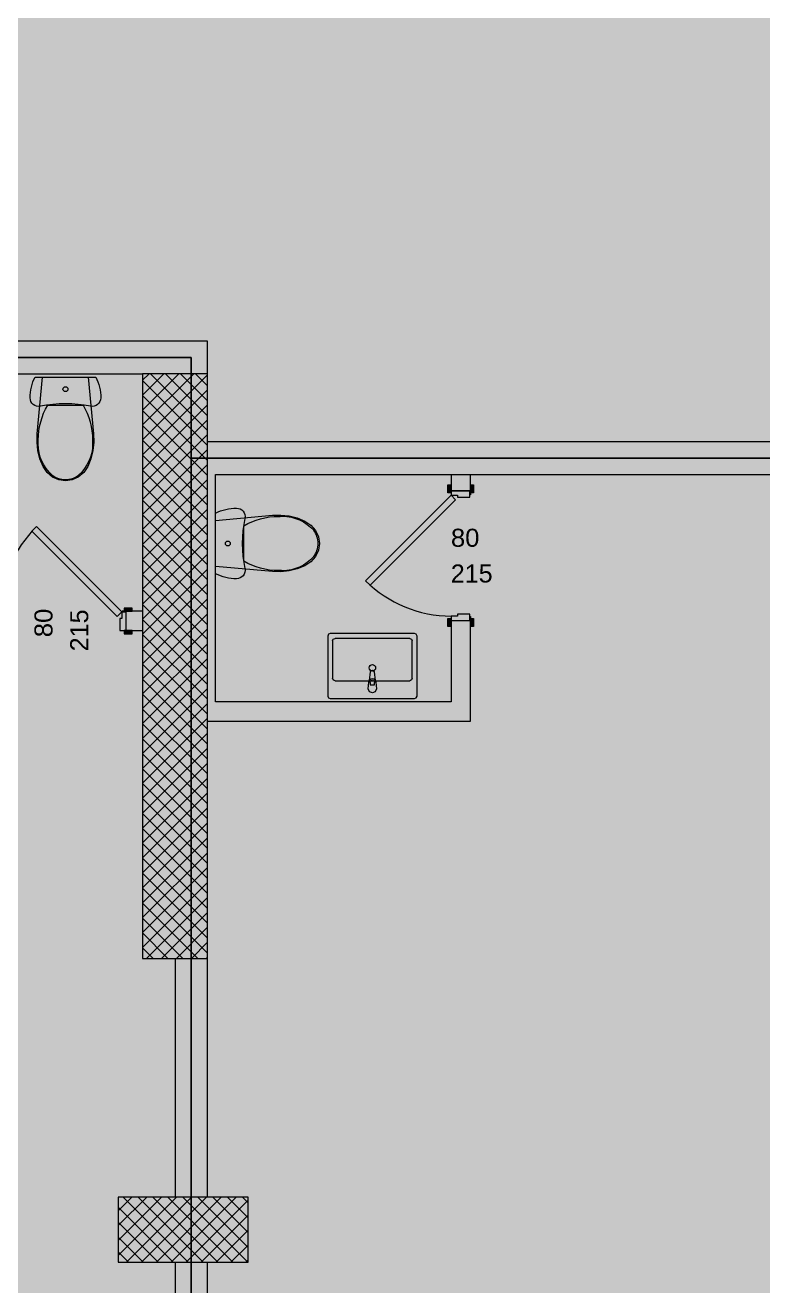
# Model space of a CAD drawing. Header units: metres. Extents: x 312 to 313.4, y 204 to 204.42.
# Drawn here: x 312.2162 to 312.264, y 204.1831 to 204.2648 of the extents above; entities that cross this region are included whole.
import ezdxf

# ---------------------------------------------------------------- set-up
doc = ezdxf.new("R2010")
doc.units = ezdxf.units.M
for name, color, linetype, true_color in [('PDF_2D Drafting - General', 7, 'Continuous', 0x999999), ('PDF_A - Muret', 7, 'Continuous', 0xaaaaaa), ('PDF_A - Ndertesa 1 - Sanitaria', 7, 'Continuous', 0x7f7f7f), ('PDF_A - Shtyllat', 7, 'Continuous', 0x999999)]:
    doc.layers.add(name, color=color, linetype=linetype, true_color=true_color)
doc.styles.add('PDF Arial', font='arial.ttf')

# ---------------------------------------------------------------- blocks, each defined once
blk = doc.blocks.new('perdhesa')
at = {"layer": 'PDF_2D Drafting - General', "true_color": 0xfafafa, "transparency": 33554559}
for points in [[(-0.2008442411383839, 0.2557481571577398), (-0.2008442411383839, 0.1799600398549615), (-0.2876853659484482, 0.1799600398549615), (-0.2876853659484482, 0.1864840602407014), (-0.3603174851060658, 0.1864840602407014), (-0.3603174851060658, 0.2557481571577398)], [(-0.2876853659484482, 0.06209184680076874), (-0.2876853659484482, 0.1799600398549615), (-0.2373722871317341, 0.1799600398549615), (-0.2008442411383839, 0.1799610303199017), (-0.2008442411383839, 0.1310479737132084), (-0.156318169123665, 0.1310479737132084), (-0.156318169123665, 0.1315739751983926), (-0.1513711411967051, 0.1315739751983926), (-0.1513711411967051, 0.07101184496971769), (-0.1524221537021049, 0.07101184496971769), (-0.1524221537021049, 0.05470984691604031), (-0.1855802072909682, 0.05470984691604031), (-0.1855802072909682, 0.06209184680076874)]]:
    blk.add_hatch(color=7, dxfattribs=at).paths.add_polyline_path(points)
at = {"layer": 'PDF_2D Drafting - General', "true_color": 0xffffff, "transparency": 33554559}
blk.add_hatch(color=7, dxfattribs=at).paths.add_polyline_path([(-0.3603174851060658, 0.06209184680076874), (-0.3603174851060658, 0.1864840602407014), (-0.3603174851060658, 0.1864840602407014), (-0.2876863564134169, 0.1864850507056701), (-0.2876853659484482, 0.06209184680076874)])
at = {"layer": 'PDF_A - Muret', "true_color": 0xcccccc, "transparency": 33554559}
blk.add_hatch(color=254, dxfattribs=at).paths.add_polyline_path([(-0.3561064587659644, 0.1875380441409789), (-0.2866333629780797, 0.1875370321441778), (-0.2866333629780797, 0.185435050197043), (-0.2908433773213801, 0.185435050197043), (-0.2908433773213801, 0.185432057270333), (-0.3561074707627654, 0.1854330477352732)])
at = {"layer": 'PDF_A - Muret', "true_color": 0xffffff, "transparency": 33554559}
for points in [[(-0.269633345515274, 0.1778550219173951), (-0.269633345515274, 0.1774340312489926), (-0.2704223369771057, 0.1774340312489926), (-0.2704223369771057, 0.1775600356164091), (-0.270843349177369, 0.1775600356164091), (-0.270843349177369, 0.1778550219173951)], [(-0.2918963707566604, 0.168786023368682), (-0.2923173829569237, 0.168786023368682), (-0.2923173829569237, 0.1695760268273432), (-0.2921913785895072, 0.1695760268273432), (-0.2921913785895072, 0.1699970174957457), (-0.2918963707566604, 0.1699970174957457)], [(-0.269633345515274, 0.1698550149661742), (-0.269633345515274, 0.1694340242977717), (-0.270843349177369, 0.1694340242977717), (-0.270843349177369, 0.1697280416656781), (-0.2704223369771057, 0.1697280416656781), (-0.2704223369771057, 0.1698550149661742)]]:
    blk.add_hatch(color=7, dxfattribs=at).paths.add_polyline_path(points)
at = {"layer": 'PDF_2D Drafting - General', "lineweight": 9}
for points in [[(-0.3603174851060658, 0.1864850507056701), (-0.2876863564134169, 0.1864850507056701)], [(-0.2876853659484482, 0.1864840602407014), (-0.3603174851060658, 0.1864840602407014)], [(-0.2876863564134169, 0.1864850507056701), (-0.2876853659484482, 0.06209184680076874)], [(-0.2876853659484482, 0.1799600398549615), (-0.2876853659484482, 0.1864840602407014)], [(-0.2876853659484482, 0.06209184680076874), (-0.2876853659484482, 0.1799600398549615)], [(-0.2876853659484482, 0.1799600398549615), (-0.2373722871317341, 0.1799600398549615)], [(-0.2008442411383839, 0.1799600398549615), (-0.2876853659484482, 0.1799600398549615)]]:
    blk.add_lwpolyline(points, dxfattribs=at)
at = {"layer": 'PDF_A - Muret', "lineweight": 18}
for points in [[(-0.2866333629780797, 0.1875370321441778), (-0.3561064587659644, 0.1875380441409789)], [(-0.2866333629780797, 0.1854310452735319), (-0.2866333629780797, 0.1875370321441778)], [(-0.3066333911220909, 0.185432057270333), (-0.2908433773213801, 0.185432057270333)], [(-0.2208432572855372, 0.1810130332902986), (-0.2866333629780797, 0.1810130332902986)], [(-0.2861073614928955, 0.1641700260542223), (-0.2861063494960945, 0.1789070464196243)], [(-0.2861063494960945, 0.1789070464196243), (-0.2208432572855372, 0.1789070464196243)], [(-0.270843349177369, 0.1789070464196243), (-0.2695803341084684, 0.1789070464196243)], [(-0.270843349177369, 0.1789070464196243), (-0.270843349177369, 0.1778550219173951)], [(-0.270843349177369, 0.1778550219173951), (-0.270843349177369, 0.1782440593251806)], [(-0.270843349177369, 0.1778550219173951), (-0.270843349177369, 0.1782440593251806)], [(-0.270843349177369, 0.1778550219173951), (-0.270843349177369, 0.1782440593251806)], [(-0.2695803341084684, 0.1778550219173951), (-0.2695803341084684, 0.1789070464196243)], [(-0.2695803341084684, 0.1778550219173951), (-0.2695803341084684, 0.1782440593251806)], [(-0.2695803341084684, 0.1778550219173951), (-0.2695803341084684, 0.1782440593251806)], [(-0.2695803341084684, 0.1778550219173951), (-0.2695803341084684, 0.1782440593251806)], [(-0.270843349177369, 0.1778550219173951), (-0.269633345515274, 0.1778550219173951)], [(-0.270843349177369, 0.1778550219173951), (-0.269633345515274, 0.1778550219173951)], [(-0.270843349177369, 0.1778550219173951), (-0.269633345515274, 0.1778550219173951)], [(-0.269633345515274, 0.1778550219173951), (-0.2695803341084684, 0.1778550219173951)], [(-0.269633345515274, 0.1778550219173951), (-0.2695803341084684, 0.1778550219173951)], [(-0.269633345515274, 0.1778550219173951), (-0.2695803341084684, 0.1778550219173951)], [(-0.2918963707566604, 0.1700500289025513), (-0.2915063644157954, 0.1700500289025513)], [(-0.2918963707566604, 0.1699970174957457), (-0.2918963707566604, 0.1700500289025513)], [(-0.2908433773213801, 0.1700500289025513), (-0.2918963707566604, 0.1700500289025513)], [(-0.2918963707566604, 0.1699970174957457), (-0.2918963707566604, 0.1700500289025513)], [(-0.2918963707566604, 0.1699970174957457), (-0.2918963707566604, 0.1700500289025513)], [(-0.2918963707566604, 0.1700500289025513), (-0.2915063644157954, 0.1700500289025513)], [(-0.2918963707566604, 0.1700500289025513), (-0.2915063644157954, 0.1700500289025513)], [(-0.2918963707566604, 0.168786023368682), (-0.2918963707566604, 0.1699970174957457)], [(-0.2918963707566604, 0.168786023368682), (-0.2918963707566604, 0.1699970174957457)], [(-0.2918963707566604, 0.168786023368682), (-0.2918963707566604, 0.1699970174957457)], [(-0.270843349177369, 0.1694340242977717), (-0.270843349177369, 0.1690440394887389)], [(-0.270843349177369, 0.1694340242977717), (-0.269633345515274, 0.1694340242977717)], [(-0.270843349177369, 0.1694340242977717), (-0.270843349177369, 0.1641700260542223)], [(-0.270843349177369, 0.1694340242977717), (-0.269633345515274, 0.1694340242977717)], [(-0.270843349177369, 0.1694340242977717), (-0.269633345515274, 0.1694340242977717)], [(-0.270843349177369, 0.1694340242977717), (-0.270843349177369, 0.1690440394887389)], [(-0.270843349177369, 0.1694340242977717), (-0.270843349177369, 0.1690440394887389)], [(-0.269633345515274, 0.1694340242977717), (-0.2695803341084684, 0.1694340242977717)], [(-0.269633345515274, 0.1694340242977717), (-0.2695803341084684, 0.1694340242977717)], [(-0.269633345515274, 0.1694340242977717), (-0.2695803341084684, 0.1694340242977717)], [(-0.2695803341084684, 0.1694340242977717), (-0.2695803341084684, 0.1690440394887389)], [(-0.2695803341084684, 0.1641700260542223), (-0.2695803341084684, 0.1694340242977717)], [(-0.2695803341084684, 0.1694340242977717), (-0.2695803341084684, 0.1690440394887389)], [(-0.2695803341084684, 0.1694340242977717), (-0.2695803341084684, 0.1690440394887389)], [(-0.2918963707566604, 0.168786023368682), (-0.2915063644157954, 0.168786023368682)], [(-0.2918963707566604, 0.168786023368682), (-0.2908433773213801, 0.168786023368682)], [(-0.2918963707566604, 0.168786023368682), (-0.2915063644157954, 0.168786023368682)], [(-0.2918963707566604, 0.168786023368682), (-0.2915063644157954, 0.168786023368682)], [(-0.270843349177369, 0.1641700260542223), (-0.2861073614928955, 0.1641700260542223)], [(-0.2695803341084684, 0.1629070109853217), (-0.2695803341084684, 0.1641700260542223)], [(-0.2866333629780797, 0.1629070109853217), (-0.2695803341084684, 0.1629070109853217)], [(-0.2887383593837853, 0.1475399903147547), (-0.2887383593837853, 0.132063953903895)], [(-0.2866333629780797, 0.132063953903895), (-0.2866333629780797, 0.1475399903147547)], [(-0.2887383593837853, 0.1278539610924838), (-0.2887383593837853, 0.07472288029549645)], [(-0.2866333629780797, 0.07469587935963773), (-0.2866333629780797, 0.1278539610924838)]]:
    blk.add_lwpolyline(points, dxfattribs=at)
at = {"layer": 'PDF_A - Muret', "lineweight": 13}
for points in [[(-0.2710433369703651, 0.1777180363081357), (-0.2710433369703651, 0.1782440593251806)], [(-0.2710433369703651, 0.1782440593251806), (-0.270843349177369, 0.1782440593251806)], [(-0.270843349177369, 0.1782440593251806), (-0.270843349177369, 0.1777180363081357)], [(-0.2695803341084684, 0.1777180363081357), (-0.2695803341084684, 0.1782440593251806)], [(-0.2695803341084684, 0.1782440593251806), (-0.2693803247836399, 0.1782440593251806)], [(-0.2693803247836399, 0.1782440593251806), (-0.2693803247836399, 0.1777180363081357)], [(-0.2763813401712696, 0.1720220230906477), (-0.270843349177369, 0.1775600356164091)], [(-0.270843349177369, 0.1777180363081357), (-0.2710433369703651, 0.1777180363081357)], [(-0.269633345515274, 0.1778550219173951), (-0.270843349177369, 0.1778550219173951)], [(-0.270843349177369, 0.1778550219173951), (-0.270843349177369, 0.1775600356164091)], [(-0.270843349177369, 0.1775600356164091), (-0.2704223369771057, 0.1775600356164091)], [(-0.270843349177369, 0.1775600356164091), (-0.2705453484178406, 0.1772620348568523)], [(-0.2704223369771057, 0.1775600356164091), (-0.2704223369771057, 0.1774340312489926)], [(-0.2704223369771057, 0.1774340312489926), (-0.269633345515274, 0.1774340312489926)], [(-0.269633345515274, 0.1778550219173951), (-0.2695803341084684, 0.1778550219173951)], [(-0.269633345515274, 0.1775910414757789), (-0.269633345515274, 0.1778550219173951)], [(-0.269633345515274, 0.1774340312489926), (-0.269633345515274, 0.1778550219173951)], [(-0.2695803341084684, 0.1775910414757789), (-0.269633345515274, 0.1775910414757789)], [(-0.2695803341084684, 0.1778550219173951), (-0.2695803341084684, 0.1775910414757789)], [(-0.2693803247836399, 0.1777180363081357), (-0.2695803341084684, 0.1777180363081357)], [(-0.2705453484178406, 0.1772620348568523), (-0.2760833394117412, 0.1717240438629233)], [(-0.2980263798780243, 0.1752370292619787), (-0.2977283791184959, 0.1755350300215071)], [(-0.292488345820459, 0.1696990382680497), (-0.2980263798780243, 0.1752370292619787)], [(-0.2977283791184959, 0.1755350300215071), (-0.2921913785895072, 0.1699970174957457)], [(-0.2760833394117412, 0.1717240438629233), (-0.2763813401712696, 0.1720220230906477)], [(-0.2921913785895072, 0.1699970174957457), (-0.292488345820459, 0.1696990382680497)], [(-0.2918963707566604, 0.1699970174957457), (-0.2921913785895072, 0.1699970174957457)], [(-0.2921913785895072, 0.1699970174957457), (-0.2921913785895072, 0.1695760268273432)], [(-0.2918963707566604, 0.1700500289025513), (-0.2921593822651971, 0.1700500289025513)], [(-0.2921593822651971, 0.1700500289025513), (-0.2921593822651971, 0.1699970174957457)], [(-0.2921593822651971, 0.1699970174957457), (-0.2918963707566604, 0.1699970174957457)], [(-0.2915063644157954, 0.1702500382273513), (-0.2920333563659483, 0.1702500382273513)], [(-0.2920333563659483, 0.1702500382273513), (-0.2920333563659483, 0.1700500289025513)], [(-0.2920333563659483, 0.1700500289025513), (-0.2915063644157954, 0.1700500289025513)], [(-0.2918963707566604, 0.1699970174957457), (-0.2918963707566604, 0.1700500289025513)], [(-0.2918963707566604, 0.168786023368682), (-0.2918963707566604, 0.1699970174957457)], [(-0.2915063644157954, 0.1700500289025513), (-0.2915063644157954, 0.1702500382273513)], [(-0.2921913785895072, 0.1695760268273432), (-0.2923173829569237, 0.1695760268273432)], [(-0.2923173829569237, 0.1695760268273432), (-0.2923173829569237, 0.168786023368682)], [(-0.2710433369703651, 0.1690440394887389), (-0.2710433369703651, 0.1695700409739516)], [(-0.2710433369703651, 0.1695700409739516), (-0.270843349177369, 0.1695700409739516)], [(-0.2704223369771057, 0.1697280416656781), (-0.270843349177369, 0.1697280416656781)], [(-0.270843349177369, 0.1697280416656781), (-0.270843349177369, 0.1694340242977717)], [(-0.270843349177369, 0.1695700409739516), (-0.270843349177369, 0.1690440394887389)], [(-0.270843349177369, 0.1694340242977717), (-0.269633345515274, 0.1694340242977717)], [(-0.269633345515274, 0.1698550149661742), (-0.2704223369771057, 0.1698550149661742)], [(-0.2704223369771057, 0.1698550149661742), (-0.2704223369771057, 0.1697280416656781)], [(-0.269633345515274, 0.1694340242977717), (-0.269633345515274, 0.1698550149661742)], [(-0.269633345515274, 0.1696970358063083), (-0.2695803341084684, 0.1696970358063083)], [(-0.269633345515274, 0.1694340242977717), (-0.269633345515274, 0.1696970358063083)], [(-0.2695803341084684, 0.1694340242977717), (-0.269633345515274, 0.1694340242977717)], [(-0.2695803341084684, 0.1696970358063083), (-0.2695803341084684, 0.1694340242977717)], [(-0.2695803341084684, 0.1690440394887389), (-0.2695803341084684, 0.1695700409739516)], [(-0.2695803341084684, 0.1695700409739516), (-0.2693803247836399, 0.1695700409739516)], [(-0.2693803247836399, 0.1695700409739516), (-0.2693803247836399, 0.1690440394887389)], [(-0.2923173829569237, 0.168786023368682), (-0.2918963707566604, 0.168786023368682)], [(-0.2915063644157954, 0.168786023368682), (-0.2920333563659483, 0.168786023368682)], [(-0.2920333563659483, 0.168786023368682), (-0.2920333563659483, 0.168586014043882)], [(-0.2920333563659483, 0.168586014043882), (-0.2915063644157954, 0.168586014043882)], [(-0.2915063644157954, 0.168586014043882), (-0.2915063644157954, 0.168786023368682)], [(-0.270843349177369, 0.1690440394887389), (-0.2710433369703651, 0.1690440394887389)], [(-0.2693803247836399, 0.1690440394887389), (-0.2695803341084684, 0.1690440394887389)]]:
    blk.add_lwpolyline(points, dxfattribs=at)
for centre, radius, start, end in [((-0.2921908044712609, 0.1699970670321989), 0.007831590049926323, 134.9979910353619, 180.0003624084723), ((-0.2708434495770007, 0.1775595135798937), 0.007831481836895124, 224.9979301541569, 270.0007345329776)]:
    blk.add_arc(centre, radius, start, end, dxfattribs=at)
at = {"layer": 'PDF_A - Muret', "color": 254, "true_color": 0xcccccc, "transparency": 33554559}
for points in [[(-0.2866333629780797, 0.1810130332902986), (-0.2861063494960945, 0.1789070464196243), (-0.2866333629780797, 0.1789070464196243)], [(-0.2861063494960945, 0.1810130332902986), (-0.2861063494960945, 0.1789070464196243), (-0.2866333629780797, 0.1810130332902986)], [(-0.2861063494960945, 0.1810130332902986), (-0.2208432572855372, 0.1810130332902986), (-0.2861063494960945, 0.1789070464196243), (-0.2208432572855372, 0.1789070464196243)], [(-0.2861073614928955, 0.1641700260542223), (-0.2866333629780797, 0.1641700260542223), (-0.2861063494960945, 0.1789070464196243), (-0.2866333629780797, 0.1789070464196243)], [(-0.270843349177369, 0.1778550219173951), (-0.270843349177369, 0.1789070464196243), (-0.2695803341084684, 0.1778550219173951), (-0.2695803341084684, 0.1789070464196243)], [(-0.2918963707566604, 0.168786023368682), (-0.2918963707566604, 0.1700500289025513), (-0.2908433773213801, 0.168786023368682), (-0.2908433773213801, 0.1700500289025513)], [(-0.270843349177369, 0.1641700260542223), (-0.270843349177369, 0.1694340242977717), (-0.2695803341084684, 0.1641700260542223), (-0.2695803341084684, 0.1694340242977717)], [(-0.2866333629780797, 0.1641700260542223), (-0.2861073614928955, 0.1641700260542223), (-0.2866333629780797, 0.1629070109853217)], [(-0.2861073614928955, 0.1641700260542223), (-0.2861073614928955, 0.1629070109853217), (-0.2866333629780797, 0.1629070109853217)], [(-0.2861073614928955, 0.1629070109853217), (-0.2861073614928955, 0.1641700260542223), (-0.270843349177369, 0.1629070109853217), (-0.270843349177369, 0.1641700260542223)], [(-0.2695803341084684, 0.1641700260542223), (-0.2695803341084684, 0.1629070109853217), (-0.270843349177369, 0.1641700260542223)], [(-0.270843349177369, 0.1641700260542223), (-0.2695803341084684, 0.1629070109853217), (-0.270843349177369, 0.1629070109853217), (-0.2695803341084684, 0.1629070109853217)], [(-0.2887383593837853, 0.132063953903895), (-0.2887383593837853, 0.1475399903147547), (-0.2866333629780797, 0.132063953903895), (-0.2866333629780797, 0.1475399903147547)], [(-0.2887383593837853, 0.07472288029549645), (-0.2887383593837853, 0.1278539610924838), (-0.2866333629780797, 0.07472288029549645), (-0.2866333629780797, 0.1278539610924838)]]:
    blk.add_solid(points, dxfattribs=at)
at = {"layer": 'PDF_A - Muret', "color": 7, "true_color": 0xffffff, "transparency": 33554559}
for points in [[(-0.2710433369703651, 0.1777180363081357), (-0.2710433369703651, 0.1782440593251806), (-0.270843349177369, 0.1777180363081357), (-0.270843349177369, 0.1782440593251806)], [(-0.2695803341084684, 0.1777180363081357), (-0.2695803341084684, 0.1782440593251806), (-0.2693803247836399, 0.1777180363081357), (-0.2693803247836399, 0.1782440593251806)], [(-0.2763813401712696, 0.1720220230906477), (-0.270843349177369, 0.1775600356164091), (-0.2760833394117412, 0.1717240438629233), (-0.2705453484178406, 0.1772620348568523)], [(-0.269633345515274, 0.1778550219173951), (-0.2695803341084684, 0.1778550219173951), (-0.269633345515274, 0.1775910414757789), (-0.2695803341084684, 0.1775910414757789)], [(-0.2977283791184959, 0.1755350300215071), (-0.2921913785895072, 0.1699970174957457), (-0.2980263798780243, 0.1752370292619787), (-0.292488345820459, 0.1696990382680497)], [(-0.2918963707566604, 0.1699970174957457), (-0.2921593822651971, 0.1699970174957457), (-0.2918963707566604, 0.1700500289025513), (-0.2921593822651971, 0.1700500289025513)], [(-0.2920333563659483, 0.1700500289025513), (-0.2920333563659483, 0.1702500382273513), (-0.2915073548807641, 0.1700500289025513), (-0.2915073548807641, 0.1702500382273513)], [(-0.270843349177369, 0.1695700409739516), (-0.270843349177369, 0.1690440394887389), (-0.2710433369703651, 0.1695700409739516), (-0.2710433369703651, 0.1690440394887389)], [(-0.269633345515274, 0.1696970358063083), (-0.2695803341084684, 0.1696970358063083), (-0.269633345515274, 0.1694340242977717), (-0.2695803341084684, 0.1694340242977717)], [(-0.2693803247836399, 0.1695700409739516), (-0.2693803247836399, 0.1690440394887389), (-0.2695803341084684, 0.1695700409739516), (-0.2695803341084684, 0.1690440394887389)], [(-0.2920333563659483, 0.168586014043882), (-0.2920333563659483, 0.168786023368682), (-0.2915073548807641, 0.168586014043882), (-0.2915073548807641, 0.168786023368682)]]:
    blk.add_solid(points, dxfattribs=at)
at = {"layer": 'PDF_A - Ndertesa 1 - Sanitaria', "lineweight": 13}
for points in [[(-0.2980513783521701, 0.1845650343957175), (-0.2980053647955856, 0.18473405939298)], [(-0.2980053647955856, 0.18473405939298), (-0.2979493819939307, 0.184901060396669)], [(-0.2979493819939307, 0.184901060396669), (-0.2978843773485096, 0.1850630229482135)], [(-0.2978843773485096, 0.1850630229482135), (-0.2978093819261289, 0.1852220571686019)], [(-0.2978093819261289, 0.1852220571686019), (-0.2938773867886084, 0.1852220571686019)], [(-0.2976683913933584, 0.1815340393870315), (-0.2973273700039272, 0.1852220571686019)], [(-0.2973273700039272, 0.1852220571686019), (-0.294359377178921, 0.1852220571686019)], [(-0.294359377178921, 0.1852220571686019), (-0.2940193677862908, 0.1815340393870315)], [(-0.2938773867886084, 0.1852220571686019), (-0.2938033818311965, 0.1850630229482135)], [(-0.2938033818311965, 0.1850630229482135), (-0.2937373867207498, 0.184901060396669)], [(-0.2937373867207498, 0.184901060396669), (-0.2936823728522313, 0.18473405939298)], [(-0.2936823728522313, 0.18473405939298), (-0.2936363592956468, 0.1845650343957175)], [(-0.298133371624715, 0.1838700725087676), (-0.2981283762362636, 0.1840450402957856)], [(-0.298119397456162, 0.1837480730648622), (-0.298133371624715, 0.1838700725087676)], [(-0.2981283762362636, 0.1840450402957856), (-0.2981123780741086, 0.1842200511464682)], [(-0.2981123780741086, 0.1842200511464682), (-0.2980873796000196, 0.1843930380035488)], [(-0.2980873796000196, 0.1843930380035488), (-0.2980513783521701, 0.1845650343957175)], [(-0.2936363592956468, 0.1845650343957175), (-0.2936003580477973, 0.1843930380035488)], [(-0.2936003580477973, 0.1843930380035488), (-0.2935743691087396, 0.1842200511464682)], [(-0.2935743691087396, 0.1842200511464682), (-0.2935593614115533, 0.1840450402957856)], [(-0.2935543660230451, 0.1838700725087676), (-0.2935673712585185, 0.1837480730648622)], [(-0.2935593614115533, 0.1840450402957856), (-0.2935543660230451, 0.1838700725087676)], [(-0.2980793697529975, 0.1836330499393171), (-0.298119397456162, 0.1837480730648622)], [(-0.2980153771043206, 0.1835290511193364), (-0.2980793697529975, 0.1836330499393171)], [(-0.2979303693732049, 0.1834420624583117), (-0.2980153771043206, 0.1835290511193364)], [(-0.2978273825500537, 0.1833750553511209), (-0.2979303693732049, 0.1834420624583117)], [(-0.2977123809563409, 0.1833330251861867), (-0.2978273825500537, 0.1833750553511209)], [(-0.2975913719773757, 0.1833170270240032), (-0.2977123809563409, 0.1833330251861867)], [(-0.2974703629984674, 0.1833280513295676), (-0.2975913719773757, 0.1833170270240032)], [(-0.2970673944857936, 0.1833990418284372), (-0.2974703629984674, 0.1833280513295676)], [(-0.2966613684509412, 0.1834500723053338), (-0.2970673944857936, 0.1833990418284372)], [(-0.2969903535379785, 0.1834010442901786), (-0.2958433735914241, 0.1834010442901786)], [(-0.2962523710211826, 0.1834810351010105), (-0.2966613684509412, 0.1834500723053338)], [(-0.2958433735914241, 0.1834910474097455), (-0.2962523710211826, 0.1834810351010105)], [(-0.2954343761616656, 0.1834810351010105), (-0.2958433735914241, 0.1834910474097455)], [(-0.2958433735914241, 0.1834010442901786), (-0.2946973841098384, 0.1834010442901786)], [(-0.2950263691968757, 0.1834500723053338), (-0.2954343761616656, 0.1834810351010105)], [(-0.2946203646938557, 0.1833990418284372), (-0.2950263691968757, 0.1834500723053338)], [(-0.2942173961812387, 0.1833280513295676), (-0.2946203646938557, 0.1833990418284372)], [(-0.2940953752054725, 0.1833170270240032), (-0.2942173961812387, 0.1833280513295676)], [(-0.2939743662265073, 0.1833330251861867), (-0.2940953752054725, 0.1833170270240032)], [(-0.2938593646328513, 0.1833750553511209), (-0.2939743662265073, 0.1833330251861867)], [(-0.2937573898064443, 0.1834420624583117), (-0.2938593646328513, 0.1833750553511209)], [(-0.2936713916103599, 0.1835290511193364), (-0.2937573898064443, 0.1834420624583117)], [(-0.2936073774298507, 0.1836330499393171), (-0.2936713916103599, 0.1835290511193364)], [(-0.2935673712585185, 0.1837480730648622), (-0.2936073774298507, 0.1836330499393171)], [(-0.2976853800204822, 0.1809900372779225), (-0.2976683913933584, 0.1815340393870315)], [(-0.2940193677862908, 0.1815340393870315), (-0.2940023576273347, 0.1809900372779225)], [(-0.2976273732252253, 0.1804490496273559), (-0.2976853800204822, 0.1809900372779225)], [(-0.2940023576273347, 0.1809900372779225), (-0.2940603644225916, 0.1804490496273559)], [(-0.2974963734693574, 0.1799260410688817), (-0.2976273732252253, 0.1804490496273559)], [(-0.297296364144529, 0.1794310454430672), (-0.2974963734693574, 0.1799260410688817)], [(-0.2941913641784595, 0.1799260410688817), (-0.2943913735032879, 0.1794310454430672)], [(-0.2940603644225916, 0.1804490496273559), (-0.2941913641784595, 0.1799260410688817)], [(-0.2970273667826291, 0.1790400486372334), (-0.297296364144529, 0.1794310454430672)], [(-0.2966793906066982, 0.1787400669477961), (-0.2970273667826291, 0.1790400486372334)], [(-0.2946603708651878, 0.1790400486372334), (-0.2950083685730078, 0.1787400669477961)], [(-0.2943913735032879, 0.1794310454430672), (-0.2946603708651878, 0.1790400486372334)], [(-0.2962753670335587, 0.178551038864839), (-0.2966793906066982, 0.1787400669477961)], [(-0.2958433735914241, 0.1784850437544208), (-0.2962753670335587, 0.178551038864839)], [(-0.2954113801493463, 0.178551038864839), (-0.2958433735914241, 0.1784850437544208)], [(-0.2950083685730078, 0.1787400669477961), (-0.2954113801493463, 0.178551038864839)], [(-0.2859483703362002, 0.1764740553917932), (-0.28578535272419, 0.1765400505022114)], [(-0.28578535272419, 0.1765400505022114), (-0.2856193637172737, 0.1765950428388976)], [(-0.2856193637172737, 0.1765950428388976), (-0.2854493697869316, 0.1766410348636498)], [(-0.2854493697869316, 0.1766410348636498), (-0.2852783423278424, 0.1766770361114709)], [(-0.2852783423278424, 0.1766770361114709), (-0.2851043434739609, 0.1767030465823893)], [(-0.2851043434739609, 0.1767030465823893), (-0.2849293756869997, 0.1767180327477433)], [(-0.2849293756869997, 0.1767180327477433), (-0.2847543648362603, 0.1767230496680554)], [(-0.2847543648362603, 0.1767230496680554), (-0.2846333558573519, 0.1767100444326104)], [(-0.2846333558573519, 0.1767100444326104), (-0.2845173637986704, 0.1766700382612783)], [(-0.2845173637986704, 0.1766700382612783), (-0.2844133649787182, 0.1766060456126013)], [(-0.2844133649787182, 0.1766060456126013), (-0.2843263547858328, 0.1765200474165454)], [(-0.2843263547858328, 0.1765200474165454), (-0.2842603596754429, 0.1764180295264453)], [(-0.2861073614928955, 0.172468033765), (-0.2861063494960945, 0.1764000504343812)], [(-0.2861073614928955, 0.1729500456872017), (-0.2861063494960945, 0.1759180385121795)], [(-0.2861063494960945, 0.1764000504343812), (-0.2859483703362002, 0.1764740553917932)], [(-0.2861063494960945, 0.1759180385121795), (-0.2824183532463849, 0.1762580479048097)], [(-0.284212365188921, 0.176060041041751), (-0.2842843461527309, 0.1756570294654125)], [(-0.2842603596754429, 0.1764180295264453), (-0.2842173821092047, 0.1763030279327609)], [(-0.2842173821092047, 0.1763030279327609), (-0.2842013624152173, 0.1761820404856564)], [(-0.2842013624152173, 0.1761820404856564), (-0.284212365188921, 0.176060041041751)], [(-0.2824183532463849, 0.1762580479048097), (-0.2818743511372759, 0.1762750365319334)], [(-0.2818743511372759, 0.1762750365319334), (-0.2813343324198172, 0.1762170297366765)], [(-0.2813343324198172, 0.1762170297366765), (-0.2808103333964027, 0.1760870204457774)], [(-0.2808103333964027, 0.1760870204457774), (-0.2803163497673609, 0.1758860421878694)], [(-0.2803163497673609, 0.1758860421878694), (-0.2799243624966152, 0.1756170232940804)], [(-0.2843353550977668, 0.1752510464942247), (-0.2843663609571649, 0.1748430395294349)], [(-0.2842843461527309, 0.1756570294654125), (-0.2843353550977668, 0.1752510464942247)], [(-0.2842853581495319, 0.1744340420997048), (-0.2842853581495319, 0.175580031581319)], [(-0.2799243624966152, 0.1756170232940804), (-0.2796243592753171, 0.1752690471181495)], [(-0.2796243592753171, 0.1752690471181495), (-0.2794353527241924, 0.174866035541811)], [(-0.2794353527241924, 0.174866035541811), (-0.2793703480787144, 0.1744340420997048)], [(-0.2843663609571649, 0.1748430395294349), (-0.2843763517340676, 0.1744340420997048)], [(-0.2843763517340676, 0.1744340420997048), (-0.2843663609571649, 0.174025023138114)], [(-0.2842853581495319, 0.1732870406212896), (-0.2842853581495319, 0.1744340420997048)], [(-0.2793703480787144, 0.1744340420997048), (-0.2794353527241924, 0.1740020271257379)], [(-0.2843663609571649, 0.174025023138114), (-0.2843353550977668, 0.1736160257083554)], [(-0.2843353550977668, 0.1736160257083554), (-0.2842843461527309, 0.1732100427371677)], [(-0.2799243624966152, 0.1732510393734685), (-0.2803163497673609, 0.1729810300147392)], [(-0.2796243592753171, 0.1735980466162914), (-0.2799243624966152, 0.1732510393734685)], [(-0.2794353527241924, 0.1740020271257379), (-0.2796243592753171, 0.1735980466162914)], [(-0.2824183532463849, 0.1726090242977705), (-0.2861073614928955, 0.1729500456872017)], [(-0.2859483703362002, 0.1723930383426477), (-0.2861073614928955, 0.172468033765)], [(-0.2842603596754429, 0.1724500331411036), (-0.2843263547858328, 0.1723470247860632)], [(-0.2842843461527309, 0.1732100427371677), (-0.284212365188921, 0.1728070311608292)], [(-0.2842173821092047, 0.1725650132029557), (-0.2842603596754429, 0.1724500331411036)], [(-0.2842013624152173, 0.1726860437137532), (-0.2842173821092047, 0.1725650132029557)], [(-0.284212365188921, 0.1728070311608292), (-0.2842013624152173, 0.1726860437137532)], [(-0.2818743511372759, 0.1725930261356154), (-0.2824183532463849, 0.1726090242977705)], [(-0.2813343324198172, 0.1726500424659037), (-0.2818743511372759, 0.1725930261356154)], [(-0.2808103333964027, 0.1727810422217715), (-0.2813343324198172, 0.1726500424659037)], [(-0.2803163497673609, 0.1729810300147392), (-0.2808103333964027, 0.1727810422217715)], [(-0.28578535272419, 0.1723280336971982), (-0.2859483703362002, 0.1723930383426477)], [(-0.2856193637172737, 0.1722720508955433), (-0.28578535272419, 0.1723280336971982)], [(-0.2854493697869316, 0.1722260373389588), (-0.2856193637172737, 0.1722720508955433)], [(-0.2852783423278424, 0.1721900360911377), (-0.2854493697869316, 0.1722260373389588)], [(-0.2851043434739609, 0.1721650160851596), (-0.2852783423278424, 0.1721900360911377)], [(-0.2849293756869997, 0.1721490394548368), (-0.2851043434739609, 0.1721650160851596)], [(-0.2847543648362603, 0.1721440440663855), (-0.2849293756869997, 0.1721490394548368)], [(-0.2846333558573519, 0.1721580397667992), (-0.2847543648362603, 0.1721440440663855)], [(-0.2845173637986704, 0.1721980459381314), (-0.2846333558573519, 0.1721580397667992)], [(-0.2844133649787182, 0.1722620385867799), (-0.2845173637986704, 0.1721980459381314)], [(-0.2843263547858328, 0.1723470247860632), (-0.2844133649787182, 0.1722620385867799)], [(-0.2787933591803267, 0.1685450174075811), (-0.2788393512050789, 0.1684340207374078)], [(-0.2788393512050789, 0.1684340207374078), (-0.2788393512050789, 0.1645390173126486)], [(-0.2786813505133523, 0.1685920429609666), (-0.2787933591803267, 0.1685450174075811)], [(-0.2732073521680718, 0.1685910309641656), (-0.2786813505133523, 0.1685920429609666)], [(-0.2730963339660661, 0.1685450174075811), (-0.2732073521680718, 0.1685910309641656)], [(-0.2730493514763452, 0.1684340207374078), (-0.2730963339660661, 0.1685450174075811)], [(-0.2730493514763452, 0.1645390173126486), (-0.2730493514763452, 0.1684340207374078)], [(-0.2785233498216257, 0.1681180193539262), (-0.2785233498216257, 0.1656970215647675)], [(-0.2735233320196926, 0.1682760415775135), (-0.2783653491298992, 0.1682760415775135)], [(-0.2733653528597983, 0.1656970215647675), (-0.2733653528597983, 0.1681180193539262)], [(-0.2761313554300955, 0.1655540285702273), (-0.2760613338643338, 0.166111014382949)], [(-0.2760613338643338, 0.166111014382949), (-0.2760223396898027, 0.1661850193403609)], [(-0.2760223396898027, 0.1661850193403609), (-0.2759443513407405, 0.1662150132029296)], [(-0.2759443513407405, 0.1662150132029296), (-0.2758663414597891, 0.1661850193403609)], [(-0.2758663414597891, 0.1661850193403609), (-0.2758273472852579, 0.166111014382949)], [(-0.2758273472852579, 0.166111014382949), (-0.2757573472513855, 0.1655540285702273)], [(-0.2783653491298992, 0.165539020873041), (-0.2735233320196926, 0.165539020873041)], [(-0.276207341317388, 0.165012997855996), (-0.2761653542161753, 0.1654540346737576)], [(-0.2761653542161753, 0.1654540346737576), (-0.2761313554300955, 0.1655540285702273)], [(-0.2760873443352239, 0.1654310171295492), (-0.2760873443352239, 0.165275018899564)], [(-0.2760873443352239, 0.165275018899564), (-0.2758013368143679, 0.165275018899564)], [(-0.2758013368143679, 0.165275018899564), (-0.2758013368143679, 0.1654310171295492)], [(-0.2757573472513855, 0.1655540285702273), (-0.2757233484653057, 0.1654540346737576)], [(-0.2757233484653057, 0.1654540346737576), (-0.2756813398322038, 0.165012997855996)], [(-0.2788393512050789, 0.1645390173126486), (-0.2787933591803267, 0.1644270086456459)], [(-0.2787933591803267, 0.1644270086456459), (-0.2786813505133523, 0.1643810166209221)], [(-0.2786813505133523, 0.1643810166209221), (-0.2732073521680718, 0.1643810166209221)], [(-0.2761303434332945, 0.1648260152984733), (-0.276207341317388, 0.165012997855996)], [(-0.2759443513407405, 0.1647490174143798), (-0.2761303434332945, 0.1648260152984733)], [(-0.2757583377162973, 0.1648260152984733), (-0.2759443513407405, 0.1647490174143798)], [(-0.2756813398322038, 0.165012997855996), (-0.2757583377162973, 0.1648260152984733)], [(-0.2732073521680718, 0.1643810166209221), (-0.2730963339660661, 0.1644270086456459)], [(-0.2730963339660661, 0.1644270086456459), (-0.2730493514763452, 0.1645390173126486)]]:
    blk.add_lwpolyline(points, dxfattribs=at)
for centre, radius in [((-0.2958438472920761, 0.1844329365156625), 0.0001580006917265564), ((-0.2853173580342627, 0.1744340420997048), 0.0001580006917265564), ((-0.2759443513407405, 0.1663710114329149), 0.0002105007171522288)]:
    blk.add_circle(centre, radius, dxfattribs=at)
for centre, radius, start, end in [((-0.2958327603946032, 0.1800420801986036), 0.001466114931786625, 233.8598169778658, 269.5835401407989), ((-0.2958540835057875, 0.1800389103146642), 0.001462961652952277, 270.4177770063196, 306.1819092378926), ((-0.2809211461135988, 0.1744240977409959), 0.00146032671377306, 0.3774954925795247, 36.2089035978463), ((-0.2809265843857816, 0.1744443560311311), 0.001465898523008092, 323.8567440387779, 359.5850759367699), ((-0.2759444107805393, 0.1654336471079603), 0.0002224441968542984, 32.76259816907007, 147.220824455669)]:
    blk.add_arc(centre, radius, start, end, dxfattribs=at)
for points, knots in [([(-0.2976023962829686, 0.1810331225033508), (-0.2976023962829686, 0.1810681117543709), (-0.2976034082797696, 0.1811031225372517), (-0.2976034082797696, 0.1811381333201325), (-0.2976033867478804, 0.1819341441640461), (-0.2973913626525473, 0.1827141137821116), (-0.2969903320061462, 0.1834011088857324)], [0, 0, 0, 0, 1, 1, 1, 2, 2, 2, 2]), ([(-0.2946973625779492, 0.1834009796946532), (-0.2942953629984686, 0.1827139845910324), (-0.2940843724317688, 0.1819339934411062), (-0.2940843939636011, 0.1811389945939936), (-0.2940843939636011, 0.1811029718143402), (-0.2940843939636011, 0.1810679610314594), (-0.2940853844285698, 0.1810329717804109)], [0, 0, 0, 0, 1, 1, 1, 2, 2, 2, 2]), ([(-0.2966974558261199, 0.1788580614681905), (-0.2972754136576441, 0.1793720912465631), (-0.2976064227382835, 0.1801080928334784), (-0.2976064012064512, 0.1808820981299846), (-0.2976064012064512, 0.1809320950782194), (-0.2976043987446815, 0.1809830824914229), (-0.2976023962829686, 0.1810330794396577)], [0, 0, 0, 0, 1, 1, 1, 2, 2, 2, 2]), ([(-0.2940853844285698, 0.1810330148441039), (-0.2940823915018314, 0.1809830178958691), (-0.2940814010369195, 0.1809320304826656), (-0.2940814010369195, 0.1808820335344308), (-0.2940814225687518, 0.1801090187028933), (-0.2944124316494481, 0.1793720266510093), (-0.2949904110127477, 0.1788580399363298)], [0, 0, 0, 0, 1, 1, 1, 2, 2, 2, 2]), ([(-0.2842854227450857, 0.1755806990685471), (-0.2835994181064052, 0.1759817081831443), (-0.2828184149597064, 0.1761926772179834), (-0.2820234161125654, 0.1761926772179834), (-0.2819884268615738, 0.1761926772179834), (-0.2819524256137242, 0.1761926772179834), (-0.2819174148308434, 0.1761916652211823)], [0, 0, 0, 0, 1, 1, 1, 2, 2, 2, 2]), ([(-0.2819178239359417, 0.1761917298167077), (-0.2818678269877068, 0.1761947227434177), (-0.2818168395745033, 0.1761967252051591), (-0.2817668426262685, 0.1761967252051591), (-0.2809928588616231, 0.1761967036733267), (-0.2802568572747077, 0.1758656945926589), (-0.2797428490281959, 0.1752876936974701)], [0, 0, 0, 0, 1, 1, 1, 2, 2, 2, 2]), ([(-0.2819178669996631, 0.1726757514909707), (-0.2819528777824871, 0.1726747394941697), (-0.2819878455017033, 0.1726747394941697), (-0.2820228778164164, 0.1726747394941697), (-0.2828188886603584, 0.1726747610260304), (-0.2835988798102562, 0.1728857946563949), (-0.284285831850184, 0.1732877942359323)], [0, 0, 0, 0, 1, 1, 1, 2, 2, 2, 2]), ([(-0.2797435165153956, 0.1735797230146829), (-0.2802565127651633, 0.1730017436513549), (-0.2809935263488796, 0.1726707561025194), (-0.2817665196485564, 0.1726707776343801), (-0.2818175285935922, 0.1726707776343801), (-0.2818675470737162, 0.1726727800961214), (-0.2819175224900619, 0.1726757730228314)], [0, 0, 0, 0, 1, 1, 1, 2, 2, 2, 2]), ([(-0.2785233498216257, 0.1681180193539262), (-0.2785233498216257, 0.1682050295468116), (-0.2784523593227846, 0.1682760415775135), (-0.2783653491298992, 0.1682760415775135), (-0.2783653491298992, 0.1682760415775135), (-0.2783653491298992, 0.1682760415775135), (-0.2783653491298992, 0.1682760415775135)], [0, 0, 0, 0, 1, 1, 1, 2, 2, 2, 2]), ([(-0.2735233320196926, 0.1682760415775135), (-0.2734363433586964, 0.1682760415775135), (-0.2733653528597983, 0.1682050295468116), (-0.2733653528597983, 0.1681180193539262), (-0.2733653528597983, 0.1681180193539262), (-0.2733653528597983, 0.1681180193539262), (-0.2733653528597983, 0.1681180193539262)], [0, 0, 0, 0, 1, 1, 1, 2, 2, 2, 2]), ([(-0.2783653491298992, 0.165539020873041), (-0.2784523593227846, 0.165539020873041), (-0.2785233498216257, 0.1656100113718821), (-0.2785233498216257, 0.1656970215647675), (-0.2785233498216257, 0.1656970215647675), (-0.2785233498216257, 0.1656970215647675), (-0.2785233498216257, 0.1656970215647675)], [0, 0, 0, 0, 1, 1, 1, 2, 2, 2, 2]), ([(-0.2760873443352239, 0.1654310171295492), (-0.2760873443352239, 0.1655100174754125), (-0.2760233516866037, 0.1655740316558934), (-0.2759443513407405, 0.1655740316558934), (-0.2758653509948772, 0.1655740316558934), (-0.2758013368143679, 0.1655100174754125), (-0.2758013368143679, 0.1654310171295492), (-0.2758013368143679, 0.1654310171295492), (-0.2758013368143679, 0.1654310171295492), (-0.2758013368143679, 0.1654310171295492)], [0, 0, 0, 0, 1, 1, 1, 2, 2, 2, 3, 3, 3, 3]), ([(-0.2733653528597983, 0.1656970215647675), (-0.2733653528597983, 0.1656090209069419), (-0.2734363433586964, 0.165539020873041), (-0.2735233320196926, 0.165539020873041), (-0.2735233320196926, 0.165539020873041), (-0.2735233320196926, 0.165539020873041), (-0.2735233320196926, 0.165539020873041)], [0, 0, 0, 0, 1, 1, 1, 2, 2, 2, 2])]:
    blk.add_open_spline(points, degree=3, knots=knots, dxfattribs=at)
at = {"layer": 'PDF_A - Shtyllat', "lineweight": 5}
for points in [[(-0.2908433773213801, 0.1821130307471606), (-0.2875213578714693, 0.185435050197043)], [(-0.2908433773213801, 0.1830810379832144), (-0.2884893435756908, 0.185435050197043)], [(-0.2908433773213801, 0.1840480547543279), (-0.2894573723435769, 0.185435050197043)], [(-0.2908433773213801, 0.185016040458521), (-0.2904243675828866, 0.185435050197043)], [(-0.2908433773213801, 0.1811460570397401), (-0.2866333629780797, 0.1853560498511513)], [(-0.2866333629780797, 0.1807810491729924), (-0.2908433773213801, 0.1849920539812047)], [(-0.2866333629780797, 0.1817490564090463), (-0.2903193782979088, 0.185435050197043)], [(-0.2866333629780797, 0.1827160516482991), (-0.2893523615268236, 0.185435050197043)], [(-0.2866333629780797, 0.1836840373525206), (-0.2883843542907698, 0.185435050197043)], [(-0.2866333629780797, 0.1846520661204352), (-0.2874163685865483, 0.185435050197043)], [(-0.2908433773213801, 0.1801780498036862), (-0.2866333629780797, 0.1843880426150974)], [(-0.2866333629780797, 0.1798130204051063), (-0.2908433773213801, 0.1840240467451508)], [(-0.2908433773213801, 0.1792100425676324), (-0.2866333629780797, 0.1834210473758446)], [(-0.2866333629780797, 0.1788460466976858), (-0.2908433773213801, 0.183056039509097)], [(-0.2908433773213801, 0.1782430473283796), (-0.2866333629780797, 0.1824530401397908)], [(-0.2866333629780797, 0.1778780394616319), (-0.2908433773213801, 0.1820890442698442)], [(-0.2908433773213801, 0.1772750400923258), (-0.2866333629780797, 0.181486044900538)], [(-0.2866333629780797, 0.1769110226905184), (-0.2908433773213801, 0.1811210370337903)], [(-0.2908433773213801, 0.1763070328562719), (-0.2866333629780797, 0.1805180376644842)], [(-0.2866333629780797, 0.1759430369862969), (-0.2908433773213801, 0.1801540417945375)], [(-0.2908433773213801, 0.1753400376170191), (-0.2866333629780797, 0.1795500519602626)], [(-0.2866333629780797, 0.174975029750243), (-0.2908433773213801, 0.1791860345584553)], [(-0.2908433773213801, 0.1743720303809368), (-0.2866333629780797, 0.1785830351891775)], [(-0.2866333629780797, 0.1740080345109902), (-0.2908433773213801, 0.1782180488542622)], [(-0.2908433773213801, 0.173405035141684), (-0.2866333629780797, 0.1776150279530953)], [(-0.2866333629780797, 0.1730400272749364), (-0.2908433773213801, 0.1772510536150094)], [(-0.2908433773213801, 0.1724370279056302), (-0.2866333629780797, 0.1766470422489022)], [(-0.2866333629780797, 0.1720730320356836), (-0.2908433773213801, 0.1762830463789555)], [(-0.2908433773213801, 0.1714690422014371), (-0.2866333629780797, 0.1756800470096493)], [(-0.2866333629780797, 0.1711050247996297), (-0.2908433773213801, 0.175315017611041)], [(-0.2908433773213801, 0.1705020254303236), (-0.2866333629780797, 0.1747120397735955)], [(-0.2866333629780797, 0.1701370175635759), (-0.2908433773213801, 0.1743480439036205)], [(-0.2908433773213801, 0.1695340181942697), (-0.2866333629780797, 0.1737450445343143)], [(-0.2866333629780797, 0.1691700438561554), (-0.2908433773213801, 0.1733800366675666)], [(-0.2908433773213801, 0.1685660109582159), (-0.2866333629780797, 0.1727770372982604)], [(-0.2866333629780797, 0.1682020366201016), (-0.2908433773213801, 0.1724130198964531)], [(-0.2908433773213801, 0.1675990157189347), (-0.2866333629780797, 0.1718090085303743)], [(-0.2866333629780797, 0.1672340293840477), (-0.2908433773213801, 0.17144503419226)], [(-0.2908433773213801, 0.1666310084828808), (-0.2866333629780797, 0.1708420348229538)], [(-0.2866333629780797, 0.1662670126129342), (-0.2908433773213801, 0.1704770269562061)], [(-0.2908433773213801, 0.165664013243628), (-0.2866333629780797, 0.1698740275869)], [(-0.2866333629780797, 0.1652990053768804), (-0.2908433773213801, 0.1695100101850926)], [(-0.2908433773213801, 0.1646960275394349), (-0.2866333629780797, 0.1689070108157864)], [(-0.2866333629780797, 0.1643320101376275), (-0.2908433773213801, 0.1685420244808711)], [(-0.2908433773213801, 0.1637280203033811), (-0.2866333629780797, 0.1679390251115933)], [(-0.2866333629780797, 0.1633640029015737), (-0.2908433773213801, 0.1675740172448172)], [(-0.2908433773213801, 0.1627610250640998), (-0.2866333629780797, 0.1669710178755111)], [(-0.2866333629780797, 0.1623960171973522), (-0.2908433773213801, 0.1666070220055644)], [(-0.2908433773213801, 0.161793017828046), (-0.2866333629780797, 0.1660040226362582)], [(-0.2866333629780797, 0.1614290219580994), (-0.2908433773213801, 0.1656390363013713)], [(-0.2908433773213801, 0.1608260225887932), (-0.2866333629780797, 0.1650360154002044)], [(-0.2866333629780797, 0.1604610147220455), (-0.2908433773213801, 0.1646720195302578)], [(-0.2908433773213801, 0.1598580153527394), (-0.2866333629780797, 0.1640680081641506)], [(-0.2866333629780797, 0.1594930074859917), (-0.2908433773213801, 0.1637040338260363)], [(-0.2908433773213801, 0.1588900296485178), (-0.2866333629780797, 0.1631010129248978)], [(-0.2866333629780797, 0.1585260122467389), (-0.2908433773213801, 0.1627360265899824)], [(-0.2908433773213801, 0.1579230128774327), (-0.2866333629780797, 0.1621330056888439)], [(-0.2866333629780797, 0.1575580050106566), (-0.2908433773213801, 0.1617690313507296)], [(-0.2908433773213801, 0.1569550056413789), (-0.2866333629780797, 0.1611660104495911)], [(-0.2866333629780797, 0.1565910097714038), (-0.2908433773213801, 0.160801002582815)], [(-0.2908433773213801, 0.1559869984052966), (-0.2866333629780797, 0.1601980247453696)], [(-0.2866333629780797, 0.15562300253535), (-0.2908433773213801, 0.1598340073435622)], [(-0.2908433773213801, 0.1550200031660438), (-0.2866333629780797, 0.1592300175093158)], [(-0.2866333629780797, 0.1546549952992962), (-0.2908433773213801, 0.1588660001075084)], [(-0.2908433773213801, 0.15405199592999), (-0.2866333629780797, 0.1582630007382022)], [(-0.2866333629780797, 0.1536880000600434), (-0.2908433773213801, 0.1578980144033153)], [(-0.2908433773213801, 0.1530850006907372), (-0.2866333629780797, 0.1572949935021484)], [(-0.2866333629780797, 0.1527200143558218), (-0.2908433773213801, 0.1569309976322018)], [(-0.2908433773213801, 0.1521169934546833), (-0.2866333629780797, 0.1563270077979553)], [(-0.2866333629780797, 0.1517529975847367), (-0.2908433773213801, 0.1559629903961479)], [(-0.2908433773213801, 0.1511490077504618), (-0.2866333629780797, 0.155360012558674)], [(-0.2866333629780797, 0.1507849903486544), (-0.2908433773213801, 0.1549950046919264)], [(-0.2908433773213801, 0.1501819909793767), (-0.2866333629780797, 0.1543920053226202)], [(-0.2866333629780797, 0.1498169831126006), (-0.2908433773213801, 0.1540280094526736)], [(-0.2908433773213801, 0.1492140052751552), (-0.2866333629780797, 0.1534250100833674)], [(-0.2866333629780797, 0.1488499878733478), (-0.2908433773213801, 0.1530600022166198)], [(-0.2908433773213801, 0.1482459980391013), (-0.2866333629780797, 0.1524570028473136)], [(-0.2866333629780797, 0.1478820021691547), (-0.2908433773213801, 0.1520930069773669)], [(-0.2905823682746131, 0.1475399903147547), (-0.2866333629780797, 0.1514889956112597)], [(-0.2872593798916228, 0.1475399903147547), (-0.2908433773213801, 0.1511249997413131)], [(-0.2896143610385593, 0.1475399903147547), (-0.2866333629780797, 0.1505220003720069)], [(-0.2882263751308756, 0.1475399903147547), (-0.2908433773213801, 0.1501569925052308)], [(-0.2886473657992497, 0.1475399903147547), (-0.2866333629780797, 0.1495539931359531)], [(-0.2891943608350971, 0.1475399903147547), (-0.2908433773213801, 0.1491900187978388)], [(-0.2901623680711509, 0.1475399903147547), (-0.2908433773213801, 0.1482220115617849)], [(-0.287679380095085, 0.1475399903147547), (-0.2866333629780797, 0.1485869763648395)], [(-0.2867113728590311, 0.1475399903147547), (-0.2866333629780797, 0.147618990660618)], [(-0.2924223722419015, 0.12828296160788), (-0.2886413584139973, 0.132063953903895)], [(-0.2924223722419015, 0.1292499783789935), (-0.2896083536533069, 0.132063953903895)], [(-0.2924223722419015, 0.1302179640832151), (-0.2905763608893608, 0.132063953903895)], [(-0.2924223722419015, 0.1311859713192689), (-0.2915443681254146, 0.132063953903895)], [(-0.2878923731234977, 0.1278539610924838), (-0.2921033779317099, 0.132063953903895)], [(-0.2918843559861557, 0.1278539610924838), (-0.2876733727098326, 0.132063953903895)], [(-0.2869243658874439, 0.1278539610924838), (-0.2911353706956561, 0.132063953903895)], [(-0.290916370281991, 0.1278539610924838), (-0.2867063559386906, 0.132063953903895)], [(-0.285957370648191, 0.1278539610924838), (-0.2901673849914346, 0.132063953903895)], [(-0.2899493750427382, 0.1278539610924838), (-0.2857383487026368, 0.132063953903895)], [(-0.2849893418803049, 0.1278539610924838), (-0.2892003682203494, 0.132063953903895)], [(-0.2889813678066275, 0.1278539610924838), (-0.2847703629984153, 0.132063953903895)], [(-0.2840223466409952, 0.1278539610924838), (-0.2882323609842956, 0.132063953903895)], [(-0.2880133605705737, 0.1278539610924838), (-0.2840013530903889, 0.1318659685726686)], [(-0.2840013530903889, 0.1288009532460705), (-0.2872643537482418, 0.132063953903895)], [(-0.2840013530903889, 0.1297689820139851), (-0.286297358508989, 0.132063953903895)], [(-0.2840013530903889, 0.1307359772532379), (-0.2853293512729351, 0.132063953903895)], [(-0.2840013530903889, 0.1317039844892918), (-0.2843623560336255, 0.132063953903895)], [(-0.2888603588277192, 0.1278539610924838), (-0.2924223722419015, 0.1314159745066661)], [(-0.2870463653313209, 0.1278539610924838), (-0.2840013530903889, 0.1308979828684755)], [(-0.2898273755988043, 0.1278539610924838), (-0.2924223722419015, 0.1304489792673849)], [(-0.286078358095267, 0.1278539610924838), (-0.2840013530903889, 0.1299299756324217)], [(-0.2907953613030259, 0.1278539610924838), (-0.2924223722419015, 0.129480972031331)], [(-0.2917633685390797, 0.1278539610924838), (-0.2924223722419015, 0.1285129432634449)], [(-0.2851103508592132, 0.1278539610924838), (-0.2840013530903889, 0.1289629588613082)], [(-0.2841433771517927, 0.1278539610924838), (-0.2840013530903889, 0.1279949516252543)]]:
    blk.add_lwpolyline(points, dxfattribs=at)
at = {"layer": 'PDF_A - Shtyllat', "color": 8, "lineweight": 18, "true_color": 0x7f7f7f}
for points in [[(-0.2866333629780797, 0.185435050197043), (-0.2908433773213801, 0.185435050197043)], [(-0.2908433773213801, 0.185435050197043), (-0.2908433773213801, 0.1475399903147547)], [(-0.2866333629780797, 0.1475399903147547), (-0.2866333629780797, 0.185435050197043)], [(-0.2908433773213801, 0.1475399903147547), (-0.2866333629780797, 0.1475399903147547)], [(-0.2840013530903889, 0.132063953903895), (-0.2924223722419015, 0.132063953903895)], [(-0.2924223722419015, 0.132063953903895), (-0.2924223722419015, 0.1278539610924838)], [(-0.2840013530903889, 0.1278539610924838), (-0.2840013530903889, 0.132063953903895)], [(-0.2924223722419015, 0.1278539610924838), (-0.2840013530903889, 0.1278539610924838)]]:
    blk.add_lwpolyline(points, dxfattribs=at)
at = {"layer": 'PDF_A - Shtyllat', "color": 253, "true_color": 0xaaaaaa, "transparency": 33554559}
for points in [[(-0.2908433773213801, 0.1475399903147547), (-0.2908433773213801, 0.185435050197043), (-0.2866333629780797, 0.1475399903147547), (-0.2866333629780797, 0.185435050197043)], [(-0.2924223722419015, 0.1278539610924838), (-0.2924223722419015, 0.132063953903895), (-0.2840013530903889, 0.1278539610924838), (-0.2840013530903889, 0.132063953903895)]]:
    blk.add_solid(points, dxfattribs=at)
at = {"layer": 'PDF_A - Muret', "color": 9, "true_color": 0xd5aaaa, "char_height": 0.001170135086238928, "attachment_point": 7, "style": 'PDF Arial'}
for s, insert in [('\\W1.018763;80', (-0.2708515958747171, 0.1742028950329484)), ('\\W0.994132;215', (-0.2708579666098672, 0.1718872418041997))]:
    blk.add_mtext(s, dxfattribs=dict(at, insert=insert))
at = {"layer": 'PDF_A - Muret', "color": 9, "true_color": 0xd5aaaa, "char_height": 0.001170135086238928, "attachment_point": 7, "rotation": 90, "style": 'PDF Arial'}
for s, insert in [('\\W1.018763;80', (-0.2966658632239501, 0.1683563526745502)), ('\\W0.994132;215', (-0.2943498708685865, 0.1674454586620868))]:
    blk.add_mtext(s, dxfattribs=dict(at, insert=insert))

msp = doc.modelspace()

# ---------------------------------------------------------------- block references
msp.add_blockref('perdhesa', (312.5146617139777, 204.0568112744693))

doc.saveas('drawing.dxf')
